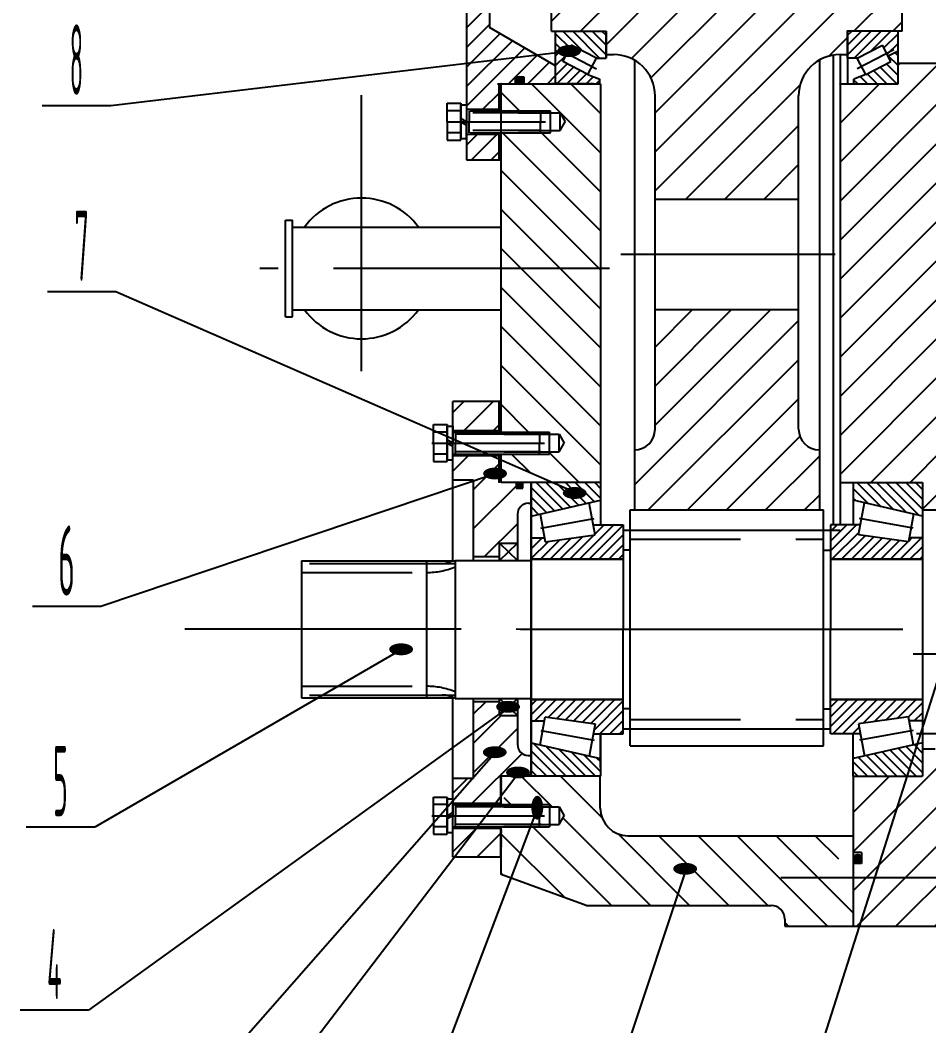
# Model space of a CAD drawing. Header units: millimetres. Extents: x -519 to 6201, y -152 to 4787.
# Drawn here: x 855 to 1513, y 438 to 1167 of the extents above; entities that cross this region are included whole.
import ezdxf
from ezdxf.enums import TextEntityAlignment as Align

# ---------------------------------------------------------------- set-up
doc = ezdxf.new("R2010")
doc.units = ezdxf.units.MM
doc.header["$LTSCALE"] = 160
doc.linetypes.add('F', pattern=[0.75, 0.5, -0.25])
doc.linetypes.add('G', pattern=[2, 1.25, -0.25, 0.25, -0.25])
for name, color, linetype in [('01', 7, 'Continuous'), ('02', 1, 'Continuous'), ('04', 2, 'F'), ('05', 4, 'G'), ('11', 3, 'Continuous')]:
    doc.layers.add(name, color=color, linetype=linetype)
doc.styles.get("Standard").update_dxf_attribs({"font": 'isocp', "width": 0.707, "bigfont": 'intecad.shx'})
pattern_1 = [(225, (5325.255, -3742.797), (14.142136, -14.142136), [])]
pattern_2 = [(225, (5325.255, -3742.797), (10.6066, -10.6066), [])]
pattern_3 = [(135, (5326.42957, -3742.79746), (-0.0707106781, -0.0707106781), [])]
pattern_4 = [(135, (5325.25457, -3742.79746), (-0.0707106781, -0.0707106781), [])]

# ---------------------------------------------------------------- blocks, each defined once
blk = doc.blocks.new('*U13', base_point=(-3575.81, 5317.09))
at = {"layer": '01'}
for p, q in [((-3582.21, 5317.09), (-3582.21, 5277.09)), ((-3569.41, 5317.09), (-3569.41, 5277.09)), ((-3567.81, 5284.09), (-3583.81, 5284.09)), ((-3569.41, 5277.09), (-3582.21, 5277.09)), ((-3582.21, 5277.09), (-3575.81, 5273.4)), ((-3569.41, 5277.09), (-3575.81, 5273.4))]:
    blk.add_line(p, q, dxfattribs=at)
at = {"layer": '02'}
for p, q in [((-3583.81, 5317.09), (-3583.81, 5284.09)), ((-3567.81, 5317.09), (-3567.81, 5284.09))]:
    blk.add_line(p, q, dxfattribs=at)

msp = doc.modelspace()

# ---------------------------------------------------------------- hatches: boundary and pattern name
at = {"layer": '02'}
h = msp.add_hatch(dxfattribs=at)
h.set_pattern_fill('_USER', color=256, scale=20, angle=225, style=0, pattern_type=0)
h.set_pattern_definition(pattern_1)
h.paths.add_polyline_path([(1458.8054, 1933.9815), (1458.8054, 1896.4737), (1464.8054, 1896.4737), (1464.8054, 1892.4737, -0.04371584), (1464.8054, 1891.9779), (1464.8054, 1888.4737), (1458.8054, 1888.4737), (1458.8054, 1880.9565), (1448.8054, 1880.9565), (1448.8054, 1473.194), (1490.8174, 1473.194), (1490.8174, 1458.194), (1523.8054, 1458.194), (1523.8054, 1892.0828), (1500.9205, 1933.9815)])
h.paths.add_polyline_path([(1471.9721, 1986.9815), (1489.9966, 1953.9815), (1517.8054, 1953.9815), (1517.8054, 1967.6065), (1532.8054, 1967.6065), (1532.8054, 1986.9815)])
h.paths.add_polyline_path([(1471.9721, 1986.9815), (1458.8054, 1986.9815), (1458.8054, 1953.9815), (1489.9966, 1953.9815)])
h.paths.add_polyline_path([(1490.8174, 1135.769), (1490.8174, 1120.769), (1448.8054, 1120.769), (1448.8054, 831.844), (1508.4804, 831.844), (1508.4804, 812.0899), (1523.8054, 812.0899), (1523.8054, 1135.769)])
h.paths.add_polyline_path([(1548.3308, 1669.0664), (1501.692, 1669.0664), (1501.692, 1705.0664), (1548.3308, 1705.0664)], flags=9)
h.paths.add_polyline_path([(1534.6798, 1517.7035), (1504.015, 1517.7035), (1504.015, 1553.7035), (1534.6798, 1553.7035)], flags=9)
h.paths.add_polyline_path([(1479.901, 1734.5727), (1479.901, 1749.7437), (1460.2087, 1749.7437), (1460.2087, 1734.5727)], flags=24)
h.paths.add_polyline_path([(1471.1766, 1883.1843), (1471.1766, 1898.3553), (1451.4843, 1898.3553), (1451.4843, 1883.1843)], flags=24)
at = {"layer": '02', "linetype": 'Continuous'}
h = msp.add_hatch(dxfattribs=at)
h.set_pattern_fill('_USER', color=1, scale=20, angle=135, style=0, pattern_type=0)
h.set_pattern_definition([(135, (5325.255, -3742.797), (-14.142136, -14.142136), [])])
h.paths.add_polyline_path([(1295.1304, 575.9815, -0.41421356), (1275.1304, 595.9815), (1275.1304, 619.119), (1214.6851, 619.119), (1203.3054, 600.5), (1203.3054, 598.4815), (1232.3804, 598.4815), (1238.3054, 598.4815), (1238.3054, 596.8815), (1245.3054, 596.8815), (1249.0005, 590.4815), (1245.3054, 584.0815), (1238.3054, 584.0815), (1238.3054, 582.4815), (1205.3054, 582.4815), (1203.3054, 582.4815), (1203.3054, 560.4815), (1203.3054, 547.8731), (1264.8054, 525.4889), (1398.8054, 525.4889, -0.41421356), (1408.8054, 515.4889), (1408.8054, 510.4889), (1427.6219, 510.4889), (1454.8935, 575.9815)])
h.paths.add_polyline_path([(1427.6219, 510.4889), (1458.3054, 510.4889), (1458.3054, 533.2964), (1458.3054, 545.8038), (1442.3272, 545.8038)])
h.paths.add_polyline_path([(1275.3054, 986.9984), (1203.3054, 986.9984), (1203.3054, 868.4815), (1232.3804, 868.4815), (1238.3054, 868.4815), (1238.3054, 866.8815), (1245.3054, 866.8815), (1249.0005, 860.4815), (1245.3054, 854.0815), (1238.3054, 854.0815), (1238.3054, 852.4815), (1205.3054, 852.4815), (1203.3054, 852.4815), (1203.3054, 847.9727), (1240.1813, 831.844), (1275.3054, 831.844)])
h.paths.add_polyline_path([(1275.3054, 1120.769), (1203.3054, 1120.769), (1203.3054, 1101.269), (1231.8804, 1101.269), (1238.9804, 1101.269), (1238.9804, 1099.669), (1245.9804, 1099.669), (1249.6755, 1093.269), (1245.9804, 1086.869), (1238.9804, 1086.869), (1238.9804, 1085.269), (1215.9804, 1085.269), (1203.3054, 1085.269), (1203.3054, 986.9984), (1275.3054, 986.9984)])
h.paths.add_polyline_path([(1275.3054, 1722.2864), (1234.8054, 1757.4764), (1234.8054, 1586.9815, -0.41421356), (1204.8054, 1556.9815), (1203.3054, 1556.9815), (1203.3054, 1508.694), (1231.8804, 1508.694), (1238.9804, 1508.694), (1238.9804, 1507.094), (1245.9804, 1507.094), (1249.6755, 1500.694), (1245.9804, 1494.294), (1238.9804, 1494.294), (1238.9804, 1492.694), (1215.9804, 1492.694), (1203.3054, 1492.694), (1203.3054, 1481.7037), (1213.4873, 1473.194), (1275.3054, 1473.194)])
h.paths.add_polyline_path([(1315.3054, 1839.4815), (1381.3217, 1839.4815), (1344.7299, 1879.4815), (1314.8054, 1879.4815, 0.41421356), (1234.8054, 1799.4815), (1234.8054, 1757.4764), (1275.3054, 1722.2864), (1275.3054, 1799.4815, -0.41421356)])
h.paths.add_polyline_path([(1378.8054, 1879.4815), (1344.7299, 1879.4815), (1381.3217, 1839.4815), (1443.8054, 1839.4815), (1443.8054, 1880.9565), (1458.3054, 1880.9565), (1458.3054, 1895.9708), (1434.1012, 1932.4815), (1408.8054, 1932.4815), (1408.8054, 1928.8815), (1408.8054, 1909.4815, -0.41421356)])
h.paths.add_polyline_path([(1458.3054, 1895.9708), (1458.3054, 1932.4815), (1434.1012, 1932.4815)])
h.paths.add_polyline_path([(1225.4226, 614.7192), (1225.4226, 629.8902), (1205.7303, 629.8902), (1205.7303, 614.7192)], flags=9)
h.paths.add_polyline_path([(1346.5378, 544.9395), (1346.5378, 560.1105), (1326.8455, 560.1105), (1326.8455, 544.9395)], flags=24)
h.paths.add_polyline_path([(1211.6494, 1510.1669), (1211.6494, 1525.3379), (1191.9571, 1525.3379), (1191.9571, 1510.1669)], flags=9)
h.paths.add_polyline_path([(1224.6576, 1464.3698), (1224.6576, 1479.5408), (1204.9653, 1479.5408), (1204.9653, 1464.3698)], flags=9)
h.paths.add_polyline_path([(1471.1766, 1883.1843), (1471.1766, 1898.3553), (1451.4843, 1898.3553), (1451.4843, 1883.1843)], flags=9)
at = {"layer": '02'}
h = msp.add_hatch(dxfattribs=at)
h.set_pattern_fill('_USER', color=256, scale=20, angle=225, style=0, pattern_type=0)
h.set_pattern_definition(pattern_1)
h.paths.add_polyline_path([(1314.8054, 957.2196), (1314.8054, 870.4815, -0.41421356), (1299.8054, 855.4815), (1299.8054, 811.9815), (1433.8054, 811.9815), (1433.8054, 855.4815, -0.41421356), (1418.8054, 870.4815), (1418.8054, 957.2196)])
h.paths.add_polyline_path([(1239.8054, 1215.9815), (1239.8054, 1158.869), (1279.3054, 1158.869), (1279.3054, 1141.9815), (1284.8054, 1141.9815, -0.41421356), (1314.8054, 1111.9815), (1314.8054, 1037.2196), (1418.8054, 1037.2196), (1418.8054, 1111.9815, -0.41421356), (1448.8054, 1141.9815), (1454.3054, 1141.9815), (1454.3054, 1158.869), (1457.7934, 1158.869), (1493.8054, 1158.869), (1493.8054, 1201.9815), (1398.8054, 1201.9815), (1398.8054, 1215.9815)])
h.paths.add_polyline_path([(1314.8054, 1556.7435), (1314.8054, 1481.9815, -0.41421356), (1284.8054, 1451.9815), (1279.3054, 1451.9815), (1279.3054, 1435.094), (1242.7934, 1435.094), (1239.8054, 1435.094), (1239.8054, 1377.9815), (1398.8054, 1377.9815), (1398.8054, 1391.9815), (1493.8054, 1391.9815), (1493.8054, 1435.094), (1454.3054, 1435.094), (1454.3054, 1451.9815), (1448.8054, 1451.9815, -0.41421356), (1418.8054, 1481.9815), (1418.8054, 1556.7435)])
h.paths.add_polyline_path([(1299.3054, 1785.7503), (1299.3054, 1738.4732, -0.42401254), (1314.8054, 1723.4815), (1314.8054, 1636.7435), (1418.8054, 1636.7435), (1418.8054, 1723.4815, -0.42401254), (1434.3054, 1738.4732), (1434.3054, 1781.5629), (1430.4748, 1785.7503)])
h.paths.add_polyline_path([(1386.7312, 1668.8402), (1346.8796, 1668.8402), (1346.8796, 1704.8402), (1386.7312, 1704.8402)], flags=24)
h.paths.add_polyline_path([(1346.4231, 1661.3059), (1346.4231, 1676.4769), (1326.7308, 1676.4769), (1326.7308, 1661.3059)], flags=24)
h = msp.add_hatch(dxfattribs=at)
h.set_pattern_fill('_USER', color=256, scale=10, angle=225, style=0, pattern_type=0)
h.set_pattern_definition([(225, (5325.255, -3742.797), (7.071068, -7.071068), [])])
h.paths.add_polyline_path([(1178.3054, 1084.269), (1178.3054, 1081.069), (1178.3054, 1065.769), (1201.8054, 1065.769), (1201.8054, 1084.269)])
h.paths.add_polyline_path([(1178.3054, 1135.4514), (1178.3054, 1102.269), (1201.8054, 1102.269), (1201.8054, 1120.769), (1213.7868, 1120.769), (1213.7868, 1125.769), (1219.7868, 1125.769), (1219.7868, 1120.769), (1242.7934, 1120.769), (1242.7934, 1133.8493), (1229.4565, 1141.5494)])
h.paths.add_polyline_path([(1178.3054, 1135.4514), (1229.4565, 1141.5494), (1194.9804, 1161.4542), (1194.9804, 1275.9815), (1190.3054, 1275.9815), (1178.3054, 1275.9815)])
h.paths.add_polyline_path([(1178.3054, 1400.5185), (1178.3054, 1337.2814), (1194.9804, 1338.1532), (1194.9804, 1398.0961)])
h.paths.add_polyline_path([(1178.3054, 1491.694), (1178.3054, 1488.494), (1178.3054, 1400.5185), (1194.9804, 1398.0961), (1194.9804, 1432.5089), (1242.7934, 1460.1137), (1242.7934, 1473.194), (1239.4454, 1473.194), (1219.7868, 1473.194), (1219.7868, 1468.194), (1214.9618, 1468.194), (1214.9618, 1468.7638, -0.39823535), (1214.4069, 1472.4255), (1213.4873, 1473.194), (1201.8054, 1473.194), (1201.8054, 1482.9573), (1191.3519, 1491.694)])
h.paths.add_polyline_path([(1178.3054, 1528.194), (1178.3054, 1509.694), (1201.8054, 1509.694), (1201.8054, 1528.194)])
h.paths.add_polyline_path([(1201.7718, 1209.2942), (1201.7718, 1224.4652), (1182.0795, 1224.4652), (1182.0795, 1209.2942)], flags=25)
h.paths.add_polyline_path([(1224.6576, 1464.3698), (1224.6576, 1479.5408), (1204.9653, 1479.5408), (1204.9653, 1464.3698)], flags=24)
h.paths.add_polyline_path([(1211.6494, 1510.1669), (1211.6494, 1525.3379), (1191.9571, 1525.3379), (1191.9571, 1510.1669)], flags=9)
h = msp.add_hatch(dxfattribs=at)
h.set_pattern_fill('_USER', color=256, scale=5, angle=135, style=0, pattern_type=0)
h.set_pattern_definition([(315, (-3783.7856, -2718.8277), (3.535534, 3.535534), [])])
h.paths.add_polyline_path([(1272.3282, 1139.3899), (1254.0711, 1148.7733), (1250.0642, 1140.9773), (1242.7934, 1144.5726), (1242.7934, 1158.869), (1279.3054, 1158.869), (1279.3054, 1139.3899)])
h = msp.add_hatch(dxfattribs=at)
h.set_pattern_fill('_USER', color=256, scale=5, angle=135, style=0, pattern_type=0)
h.set_pattern_definition([(225, (6517.3965, -2718.8277), (-3.535534, 3.535534), [])])
h.paths.add_polyline_path([(1461.2827, 1139.3899), (1479.5398, 1148.7733), (1483.5466, 1140.9773), (1490.8174, 1144.5726), (1490.8174, 1158.869), (1454.3054, 1158.869), (1454.3054, 1139.3899)])
h = msp.add_hatch(dxfattribs=at)
h.set_pattern_fill('_USER', color=256, scale=5, angle=225, style=0, pattern_type=0)
h.set_pattern_definition([(45, (-3783.7856, -2718.8277), (-3.535534, 3.535534), [])])
h.paths.add_polyline_path([(1274.7614, 1120.769), (1274.7614, 1124.1814), (1266.2022, 1127.4706), (1247.9451, 1136.854), (1250.0642, 1140.9773), (1242.7934, 1144.5726), (1242.7934, 1121.921, 0.41421356), (1243.9454, 1120.769)])
h = msp.add_hatch(dxfattribs=at)
h.set_pattern_fill('_USER', color=256, scale=5, angle=225, style=0, pattern_type=0)
h.set_pattern_definition([(135, (6517.3965, -2718.8277), (3.535534, 3.535534), [])])
h.paths.add_polyline_path([(1458.8494, 1120.769), (1458.8494, 1124.1814), (1467.4087, 1127.4706), (1485.6658, 1136.854), (1483.5466, 1140.9773), (1490.8174, 1144.5726), (1490.8174, 1121.921, -0.41421356), (1489.6654, 1120.769)])
h = msp.add_hatch(dxfattribs=at)
h.set_pattern_fill('_USER', color=256, scale=0.1, angle=135, style=0, pattern_type=0)
h.set_pattern_definition(pattern_4)
h.paths.add_polyline_path([(1215.2269, 1120.769), (1218.0102, 1120.769, 3.59288546)])
h = msp.add_hatch(dxfattribs=at)
h.set_pattern_fill('_USER', color=256, scale=0.1, angle=135, style=0, pattern_type=0)
h.set_pattern_definition([(135, (5326.42957, -3742.79746), (-0.0707106781, -0.0707106781), [])])
h.paths.add_polyline_path([(1201.8054, 1084.269), (1201.8054, 1065.769), (1203.3054, 1065.769), (1203.3054, 1084.269)])
h.paths.add_polyline_path([(1201.8054, 1120.769), (1201.8054, 1102.269), (1203.3054, 1102.269), (1203.3054, 1120.769)])
at = {"layer": '02', "linetype": 'Continuous'}
h = msp.add_hatch(dxfattribs=at)
h.set_pattern_fill('_USER', color=1, scale=15, angle=225, style=0, pattern_type=0)
h.set_pattern_definition(pattern_2)
h.paths.add_polyline_path([(1168.3054, 581.4815), (1168.3054, 560.4815), (1178.8467, 560.4815), (1191.6816, 581.4815)])
h.paths.add_polyline_path([(1202.9804, 560.4815), (1202.9804, 581.4815), (1191.6816, 581.4815), (1178.8467, 560.4815)])
h.paths.add_polyline_path([(1201.8054, 869.4815), (1201.8054, 890.4815), (1168.3054, 890.4815), (1168.3054, 869.4815)])
at = {"layer": '02'}
h = msp.add_hatch(dxfattribs=at)
h.set_pattern_fill('_USER', color=256, scale=0.1, angle=135, style=0, pattern_type=0)
h.set_pattern_definition(pattern_3)
h.paths.add_polyline_path([(1203.3054, 851.4815), (1201.8054, 851.4815), (1201.8054, 831.844), (1203.3054, 831.844)])
h.paths.add_polyline_path([(1203.3054, 890.4815), (1201.8054, 890.4815), (1201.8054, 869.4815), (1203.3054, 869.4815)])
h = msp.add_hatch(dxfattribs=at)
h.set_pattern_fill('_USER', color=256, scale=20, angle=225, style=0, pattern_type=0)
h.set_pattern_definition(pattern_1)
h.paths.add_polyline_path([(1183.3054, 777.9815), (1202.1304, 777.9815), (1202.1304, 787.9815), (1215.1304, 787.9815), (1215.1304, 808.839, -0.41421356), (1223.1304, 816.839), (1225.1304, 816.844), (1225.1304, 831.844), (1219.1304, 831.844), (1219.1304, 827.844), (1214.1304, 827.844), (1214.1304, 831.844), (1203.3054, 831.844), (1203.3054, 847.9727), (1195.2829, 851.4815), (1168.3054, 851.4815), (1168.3054, 833.4815), (1183.3054, 833.4815)])
h.paths.add_polyline_path([(1208.8429, 831.2947), (1208.8429, 846.4657), (1189.1506, 846.4657), (1189.1506, 831.2947)], flags=24)
h = msp.add_hatch(dxfattribs=at)
h.set_pattern_fill('_USER', color=256, scale=0.1, angle=135, style=0, pattern_type=0)
h.set_pattern_definition(pattern_4)
edge = h.paths.add_edge_path()
edge.add_ellipse((1216.6304, 829.844), major_axis=(-2.5, 0), ratio=0.8, start_angle=180, end_angle=270)
edge.add_ellipse((1216.6304, 829.844), major_axis=(-2.5, 0), ratio=0.8, start_angle=270, end_angle=360)
edge.add_ellipse((1216.6304, 829.844), major_axis=(-2.5, 0), ratio=0.8, start_angle=0, end_angle=90)
edge.add_ellipse((1216.6304, 829.844), major_axis=(-2.5, 0), ratio=0.8, start_angle=90, end_angle=180)
h = msp.add_hatch(dxfattribs=at)
h.set_pattern_fill('_USER', color=256, scale=5, angle=225, style=0, pattern_type=0)
h.set_pattern_definition([(135, (6522.3965, -2715.3277), (3.535534, 3.535534), [])])
h.paths.add_polyline_path([(1225.1304, 807.5951), (1225.1304, 831.844), (1275.3054, 831.844), (1275.3054, 819.1353)])
h.paths.add_polyline_path([(1225.1304, 619.119), (1225.1304, 643.368), (1275.3054, 631.8277), (1275.3054, 619.119)])
h = msp.add_hatch(dxfattribs=at)
h.set_pattern_fill('_USER', color=256, scale=5, angle=225, style=0, pattern_type=0)
h.set_pattern_definition([(135, (6521.3965, -2715.3277), (3.535534, 3.535534), [])])
h.paths.add_polyline_path([(1458.3054, 819.1353), (1458.3054, 831.844), (1508.4804, 831.844), (1508.4804, 807.5951)])
h.paths.add_polyline_path([(1458.3054, 619.119), (1458.3054, 631.8277), (1508.4804, 643.368), (1508.4804, 619.119)])
at = {"layer": '02', "linetype": 'Continuous'}
h = msp.add_hatch(dxfattribs=at)
h.set_pattern_fill('_USER', color=1, scale=5, angle=135, style=0, pattern_type=0)
h.set_pattern_definition([(225, (6522.3965, -2715.3277), (-3.535534, 3.535534), [])])
h.paths.add_polyline_path([(1225.1304, 776.2815), (1225.1304, 791.7946), (1234.6763, 791.7946), (1235.2, 788.9307), (1271.4391, 793.8765), (1270.0965, 801.219), (1291.8054, 801.219), (1291.8054, 776.2815)])
h.paths.add_polyline_path([(1291.8054, 674.6815), (1291.8054, 649.744), (1270.0965, 649.744), (1271.4391, 657.0865), (1235.2, 662.0324), (1234.6763, 659.1685), (1225.1304, 659.1685), (1225.1304, 674.6815)])
at = {"layer": '02'}
h = msp.add_hatch(dxfattribs=at)
h.set_pattern_fill('_USER', color=256, scale=5, angle=135, style=0, pattern_type=0)
h.set_pattern_definition([(225, (6521.3965, -2715.3277), (-3.535534, 3.535534), [])])
h.paths.add_polyline_path([(1441.8054, 776.2815), (1441.8054, 801.219), (1463.5144, 801.219), (1462.1718, 793.8765), (1498.4109, 788.9307), (1498.9345, 791.7946), (1508.4804, 791.7946), (1508.4804, 776.2815)])
h.paths.add_polyline_path([(1462.1718, 657.0865), (1463.5144, 649.744), (1441.8054, 649.744), (1441.8054, 674.6815), (1508.4804, 674.6815), (1508.4804, 659.1685), (1498.9345, 659.1685), (1498.4109, 662.0324)])
at = {"layer": '02', "linetype": 'Continuous'}
h = msp.add_hatch(dxfattribs=at)
h.set_pattern_fill('_USER', color=1, scale=15, angle=225, style=0, pattern_type=0)
h.set_pattern_definition(pattern_2)
h.paths.add_polyline_path([(1183.3054, 617.4815), (1168.3054, 617.4815), (1168.3054, 599.4815), (1202.6829, 599.4815), (1202.9804, 599.9683), (1202.9804, 619.119), (1214.1304, 619.119), (1214.1304, 623.119), (1219.1304, 623.119), (1219.1304, 619.119), (1225.1304, 619.119), (1225.1304, 634.119), (1222.8476, 634.119, -0.40389519), (1215.1304, 642.114), (1215.1304, 662.9815), (1202.1304, 662.9815), (1202.1304, 664.3049), (1183.3054, 650.7211)])
h.paths.add_polyline_path([(1202.1304, 664.3049), (1202.1304, 672.9815), (1183.3054, 672.9815), (1183.3054, 650.7211)])
h.paths.add_polyline_path([(1225.4226, 614.7192), (1225.4226, 629.8902), (1205.7303, 629.8902), (1205.7303, 614.7192)], flags=9)
h.paths.add_polyline_path([(1208.6239, 629.389), (1208.6239, 644.56), (1188.9316, 644.56), (1188.9316, 629.389)], flags=24)
h.paths.add_polyline_path([(1218.2576, 662.291), (1218.2576, 677.462), (1198.5653, 677.462), (1198.5653, 662.291)], flags=9)
at = {"layer": '02'}
h = msp.add_hatch(dxfattribs=at)
h.set_pattern_fill('_USER', color=256, scale=20, angle=225, style=0, pattern_type=0)
h.set_pattern_definition(pattern_1)
h.paths.add_polyline_path([(1489.9382, 545.8038), (1471.2528, 510.4889), (1532.8054, 510.4889), (1532.8054, 545.8038), (1530.7098, 545.8038)])
h.paths.add_polyline_path([(1458.3054, 545.8038), (1458.3054, 533.2964), (1458.3054, 510.4889), (1471.2528, 510.4889), (1489.9382, 545.8038)])
h.paths.add_polyline_path([(1458.3054, 619.119), (1458.3054, 563.8341), (1464.3054, 563.8341), (1464.3054, 559.8341, -0.04371584), (1464.3054, 559.3383), (1464.3054, 555.8341), (1458.3054, 555.8341), (1458.3054, 545.8038), (1489.9382, 545.8038), (1532.5595, 626.3565), (1517.8054, 626.3565), (1517.8054, 638.8731), (1508.4804, 638.8731), (1508.4804, 619.119)])
h.paths.add_polyline_path([(1489.9382, 545.8038), (1532.8054, 545.8038), (1532.8054, 560.9038), (1532.8054, 562.5688), (1532.8054, 626.3565), (1532.5595, 626.3565)])
h.paths.add_polyline_path([(1511.6961, 571.1854), (1438.5898, 571.1854), (1438.5898, 607.1854), (1511.6961, 607.1854)], flags=9)
h = msp.add_hatch(dxfattribs=at)
h.set_pattern_fill('_USER', color=256, scale=0.1, angle=135, style=0, pattern_type=0)
h.set_pattern_definition(pattern_4)
edge = h.paths.add_edge_path()
edge.add_ellipse((1216.6304, 621.119), major_axis=(-2.5, 0), ratio=0.8, start_angle=180, end_angle=270)
edge.add_ellipse((1216.6304, 621.119), major_axis=(-2.5, 0), ratio=0.8, start_angle=270, end_angle=360)
edge.add_ellipse((1216.6304, 621.119), major_axis=(-2.5, 0), ratio=0.8, start_angle=0, end_angle=90)
edge.add_ellipse((1216.6304, 621.119), major_axis=(-2.5, 0), ratio=0.8, start_angle=90, end_angle=180)
h = msp.add_hatch(dxfattribs=at)
h.set_pattern_fill('_USER', color=256, scale=0.1, angle=135, style=0, pattern_type=0)
h.set_pattern_definition(pattern_3)
h.paths.add_polyline_path([(1202.9804, 581.4815), (1202.9804, 560.4815), (1203.3054, 560.4815), (1203.3054, 581.4815)])
h.paths.add_polyline_path([(1202.9804, 619.119), (1202.9804, 599.4815), (1203.3054, 599.4815), (1203.3054, 619.119)])
h = msp.add_hatch(dxfattribs=at)
h.set_pattern_fill('_USER', color=256, scale=0.1, angle=135, style=0, pattern_type=0)
h.set_pattern_definition(pattern_4)
h.paths.add_polyline_path([(1461.4752, 556.7451, 0.38884719), (1464.3054, 559.3383), (1464.3054, 559.8341, 0.38884719), (1461.4752, 562.4273, 1)])

# ---------------------------------------------------------------- linework, layer by layer
at = {"layer": '01'}
for p, q in [((1178.3054, 1528.194), (1178.3054, 1065.769)), ((1194.9804, 1432.5089), (1194.9804, 1161.4542)), ((1239.8054, 1158.869), (1239.8054, 1435.094)), ((1493.8054, 1158.869), (1493.8054, 1226.9815)), ((1242.7934, 1133.8493), (1194.9804, 1161.4542)), ((1242.7934, 1120.769), (1242.7934, 1158.869)), ((1275.8174, 1158.869), (1279.3054, 1158.869)), ((1279.3054, 1139.3899), (1279.3054, 1158.869)), ((1279.3054, 1158.869), (1279.3054, 1139.3899)), ((1457.7934, 1158.869), (1454.3054, 1158.869)), ((1454.3054, 1139.3899), (1454.3054, 1158.869)), ((1454.3054, 1158.869), (1454.3054, 1120.769)), ((1490.8174, 1120.769), (1490.8174, 1158.869)), ((1247.9451, 1136.854), (1254.0711, 1148.7733)), ((1272.3282, 1139.3899), (1254.0711, 1148.7733)), ((1461.2827, 1139.3899), (1479.5398, 1148.7733)), ((1485.6658, 1136.854), (1479.5398, 1148.7733)), ((1266.2022, 1127.4706), (1247.9451, 1136.854)), ((1266.2022, 1127.4706), (1272.3282, 1139.3899)), ((1272.3282, 1139.3899), (1279.3054, 1139.3899)), ((1279.3054, 1141.9815), (1284.8054, 1141.9815)), ((1299.8054, 1137.9623), (1299.8054, 811.9815)), ((1433.8054, 1137.9623), (1433.8054, 811.9815)), ((1448.8054, 1141.9815), (1448.8054, 801.219)), ((1448.8054, 1141.9815), (1453.8054, 1141.9815)), ((1461.2827, 1139.3899), (1454.3054, 1139.3899)), ((1467.4087, 1127.4706), (1461.2827, 1139.3899)), ((1467.4087, 1127.4706), (1485.6658, 1136.854)), ((1490.8174, 1135.769), (1523.8054, 1135.769)), ((1213.7868, 1125.769), (1219.7868, 1125.769)), ((1213.7868, 1120.769), (1213.7868, 1125.769)), ((1219.7868, 1125.769), (1219.7868, 1120.769)), ((1266.2022, 1127.4706), (1274.7614, 1124.1814)), ((1274.7614, 1120.769), (1274.7614, 1124.1814)), ((1467.4087, 1127.4706), (1458.8494, 1124.1814)), ((1458.8494, 1120.769), (1458.8494, 1124.1814)), ((1275.3054, 1120.769), (1275.3054, 802.5315)), ((1164.2054, 1093.269), (1164.2054, 1106.644)), ((1164.2054, 1106.644), (1174.2054, 1106.644)), ((1174.2054, 1101.269), (1164.2054, 1101.269)), ((1174.2054, 1106.644), (1174.2054, 1093.269)), ((1174.2054, 1105.469), (1178.3054, 1105.469)), ((1174.2054, 1093.269), (1174.2054, 1105.469)), ((1178.3054, 1105.469), (1178.3054, 1093.269)), ((1178.3054, 1102.269), (1203.3054, 1102.269)), ((1180.2054, 1101.269), (1180.2054, 1093.269)), ((1180.9804, 1101.269), (1231.8804, 1101.269)), ((1231.8804, 1101.269), (1231.8804, 1093.269)), ((1238.9804, 1085.269), (1238.9804, 1101.269)), ((1164.2054, 1093.269), (1164.2054, 1079.894)), ((1178.3054, 1093.269), (1174.2054, 1095.6362)), ((1174.2054, 1079.894), (1174.2054, 1093.269)), ((1174.2054, 1093.269), (1174.2054, 1081.069)), ((1174.2054, 1093.269), (1178.3054, 1090.9019)), ((1178.3054, 1081.069), (1178.3054, 1093.269)), ((1180.2054, 1085.269), (1180.2054, 1093.269)), ((1215.9804, 1099.669), (1245.9804, 1099.669)), ((1231.8804, 1085.269), (1231.8804, 1093.269)), ((1245.9804, 1086.869), (1245.9804, 1099.669)), ((1245.9804, 1099.669), (1249.6755, 1093.269)), ((1245.9804, 1086.869), (1249.6755, 1093.269)), ((1215.9804, 1086.869), (1245.9804, 1086.869)), ((1174.2054, 1085.269), (1164.2054, 1085.269)), ((1164.2054, 1079.894), (1174.2054, 1079.894)), ((1174.2054, 1081.069), (1178.3054, 1081.069)), ((1178.3054, 1084.269), (1203.3054, 1084.269)), ((1180.9804, 1085.269), (1231.8804, 1085.269)), ((1178.3054, 1065.769), (1203.3054, 1065.769)), ((1154.2054, 860.4815), (1154.2054, 873.8565)), ((1154.2054, 873.8565), (1164.2054, 873.8565)), ((1164.2054, 868.4815), (1154.2054, 868.4815)), ((1164.2054, 873.8565), (1164.2054, 860.4815)), ((1164.2054, 872.6815), (1168.3054, 872.6815)), ((1164.2054, 860.4815), (1164.2054, 872.6815)), ((1168.3054, 872.6815), (1168.3054, 860.4815)), ((1168.3054, 869.4815), (1203.3054, 869.4815)), ((1168.3054, 868.4815), (1232.3804, 868.4815)), ((1170.2054, 868.4815), (1170.2054, 860.4815)), ((1231.2054, 868.4815), (1231.2054, 860.4815)), ((1154.2054, 860.4815), (1154.2054, 847.1065)), ((1168.3054, 860.4815), (1164.2054, 862.8487)), ((1164.2054, 847.1065), (1164.2054, 860.4815)), ((1164.2054, 860.4815), (1164.2054, 848.2815)), ((1164.2054, 860.4815), (1168.3054, 858.1144)), ((1168.3054, 848.2815), (1168.3054, 860.4815)), ((1170.2054, 852.4815), (1170.2054, 860.4815)), ((1231.2054, 852.4815), (1231.2054, 860.4815)), ((1164.2054, 852.4815), (1154.2054, 852.4815)), ((1154.2054, 847.1065), (1164.2054, 847.1065)), ((1164.2054, 848.2815), (1168.3054, 848.2815)), ((1168.3054, 852.4815), (1232.3804, 852.4815)), ((1168.3054, 851.4815), (1203.3054, 851.4815)), ((1275.3054, 831.844), (1205.3054, 831.844)), ((1225.1304, 831.844), (1210.1304, 831.844)), ((1225.1304, 831.844), (1225.1304, 619.119)), ((1448.8054, 831.844), (1508.4804, 831.844)), ((1458.3054, 831.844), (1458.3054, 801.219)), ((1508.4804, 831.844), (1508.4804, 619.119)), ((1275.3054, 825.4815), (1275.3054, 801.219)), ((1223.1304, 816.839), (1225.1304, 816.844)), ((1225.1304, 807.5951), (1275.3054, 819.1353)), ((1271.4391, 793.8765), (1267.1629, 817.2626)), ((1508.4804, 807.5951), (1458.3054, 819.1353)), ((1462.1718, 793.8765), (1466.448, 817.2626)), ((1231.5185, 809.0643), (1235.2, 788.9307)), ((1296.8054, 811.9815), (1436.8054, 811.9815)), ((1502.0924, 809.0643), (1498.4109, 788.9307)), ((1270.0965, 801.219), (1291.8054, 801.219)), ((1291.8054, 801.219), (1291.8054, 725.4815)), ((1291.8054, 799.2315), (1291.8054, 725.4815)), ((1441.8054, 801.219), (1441.8054, 725.4815)), ((1463.5144, 801.219), (1441.8054, 801.219)), ((1202.1304, 775.4865), (1202.1304, 787.9815)), ((1202.1304, 787.9815), (1215.1304, 787.9815)), ((1225.1304, 791.7946), (1234.6763, 791.7946)), ((1235.2, 788.9307), (1271.4391, 793.8765)), ((1498.4109, 788.9307), (1462.1718, 793.8765)), ((1508.4804, 791.7946), (1498.9345, 791.7946)), ((1296.8054, 782.9815), (1291.8054, 782.9815)), ((1436.8054, 782.9815), (1441.8054, 782.9815)), ((1058.8054, 775.0615), (1169.9866, 775.0615)), ((1169.9866, 775.4865), (1169.9866, 675.4765)), ((1192.6054, 777.9815), (1185.3054, 777.9815)), ((1291.8054, 776.2815), (1225.1304, 776.2815)), ((1225.1304, 776.2815), (1291.8054, 776.2815)), ((1508.4804, 776.2815), (1441.8054, 776.2815)), ((1441.8054, 776.2815), (1508.4804, 776.2815)), ((1291.8054, 651.7315), (1291.8054, 725.4815)), ((1291.8054, 649.744), (1291.8054, 725.4815)), ((1441.8054, 649.744), (1441.8054, 725.4815)), ((1058.8054, 675.9015), (1169.9866, 675.9015)), ((1193.7804, 672.9815), (1186.4804, 672.9815)), ((1202.1304, 662.9815), (1202.1304, 675.4765)), ((1225.1304, 674.6815), (1291.8054, 674.6815)), ((1291.8054, 674.6815), (1225.1304, 674.6815)), ((1441.8054, 674.6815), (1508.4804, 674.6815)), ((1508.4804, 674.6815), (1441.8054, 674.6815)), ((1296.8054, 667.9815), (1291.8054, 667.9815)), ((1436.8054, 667.9815), (1441.8054, 667.9815)), ((1202.1304, 662.9815), (1215.1304, 662.9815)), ((1225.1304, 659.1685), (1234.6763, 659.1685)), ((1231.5185, 641.8987), (1235.2, 662.0324)), ((1235.2, 662.0324), (1271.4391, 657.0865)), ((1271.4391, 657.0865), (1267.1629, 633.7005)), ((1498.4109, 662.0324), (1462.1718, 657.0865)), ((1462.1718, 657.0865), (1466.448, 633.7005)), ((1502.0924, 641.8987), (1498.4109, 662.0324)), ((1508.4804, 659.1685), (1498.9345, 659.1685)), ((1270.0965, 649.744), (1291.8054, 649.744)), ((1275.3054, 625.4815), (1275.3054, 649.744)), ((1275.3054, 649.744), (1275.3054, 619.119)), ((1463.5144, 649.744), (1441.8054, 649.744)), ((1458.3054, 619.119), (1458.3054, 649.744)), ((1225.1304, 643.368), (1275.3054, 631.8277)), ((1458.3054, 622.1815), (1458.3054, 648.4315)), ((1508.4804, 643.368), (1458.3054, 631.8277)), ((1222.8476, 634.119), (1225.1304, 634.119)), ((1275.3054, 619.119), (1205.3054, 619.119)), ((1225.1304, 619.119), (1210.1304, 619.119)), ((1458.3054, 619.119), (1508.4804, 619.119)), ((1458.3054, 619.119), (1458.3054, 533.2964)), ((1154.2054, 590.4815), (1154.2054, 603.8565)), ((1154.2054, 603.8565), (1164.2054, 603.8565)), ((1164.2054, 598.4815), (1154.2054, 598.4815)), ((1164.2054, 603.8565), (1164.2054, 590.4815)), ((1164.2054, 590.4815), (1164.2054, 602.6815)), ((1164.2054, 602.6815), (1168.3054, 602.6815)), ((1168.3054, 602.6815), (1168.3054, 590.4815)), ((1168.3054, 599.4815), (1203.3054, 599.4815)), ((1168.3054, 598.4815), (1232.3804, 598.4815)), ((1170.2054, 598.4815), (1170.2054, 590.4815)), ((1231.2054, 598.4815), (1231.2054, 590.4815)), ((1154.2054, 590.4815), (1154.2054, 577.1065)), ((1164.2054, 590.4815), (1168.3054, 592.8487)), ((1164.2054, 590.4815), (1164.2054, 578.2815)), ((1168.3054, 590.4815), (1164.2054, 588.1144)), ((1164.2054, 577.1065), (1164.2054, 590.4815)), ((1168.3054, 578.2815), (1168.3054, 590.4815)), ((1170.2054, 582.4815), (1170.2054, 590.4815)), ((1231.2054, 582.4815), (1231.2054, 590.4815)), ((1164.2054, 582.4815), (1154.2054, 582.4815)), ((1154.2054, 577.1065), (1164.2054, 577.1065)), ((1164.2054, 578.2815), (1168.3054, 578.2815)), ((1168.3054, 582.4815), (1232.3804, 582.4815)), ((1168.3054, 581.4815), (1203.3054, 581.4815)), ((1295.1304, 575.9815), (1458.8054, 575.9815)), ((1464.3054, 563.8341), (1458.3054, 563.8341)), ((1464.3054, 563.8341), (1464.3054, 555.8341)), ((1464.3054, 555.8341), (1458.3054, 555.8341)), ((1264.8054, 525.4889), (1203.3054, 547.8731)), ((1458.3054, 533.2964), (1458.3054, 510.4889)), ((1264.8054, 525.4889), (1398.8054, 525.4889)), ((1408.8054, 515.4889), (1408.8054, 510.4889)), ((1408.8054, 510.4889), (1532.8054, 510.4889))]:
    msp.add_line(p, q, dxfattribs=at)
at = {"layer": '01', "color": 7, "linetype": 'Continuous'}
for p, q in [((1239.8054, 1158.869), (1279.3054, 1158.869)), ((1239.8054, 1158.869), (1274.8054, 1158.869)), ((1239.8054, 1158.869), (1274.8054, 1158.869)), ((1242.7934, 1158.869), (1279.3054, 1158.869)), ((1493.8054, 1158.869), (1453.8054, 1158.869)), ((1490.8174, 1158.869), (1454.3054, 1158.869)), ((1250.0642, 1140.9773), (1242.7934, 1144.5726)), ((1483.5466, 1140.9773), (1490.8174, 1144.5726)), ((1443.8054, 1141.5619), (1443.8054, 801.219)), ((1200.6304, 1120.769), (1275.3054, 1120.769)), ((1203.3054, 868.4815), (1203.3054, 1120.769)), ((1204.8054, 1120.769), (1274.8054, 1120.769)), ((1270.2614, 1120.769), (1239.4454, 1120.769)), ((1448.8054, 1120.769), (1490.8174, 1120.769)), ((1314.8054, 870.4815), (1314.8054, 1111.9815)), ((1418.8054, 870.4815), (1418.8054, 1111.9815)), ((1314.8054, 1037.2196), (1418.8054, 1037.2196)), ((1047.1304, 1021.9984), (1052.1304, 1021.9984)), ((1047.1304, 951.9984), (1047.1304, 1021.9984)), ((1052.1304, 951.9984), (1052.1304, 1021.9984)), ((1052.1304, 1016.9984), (1203.3054, 1016.9984)), ((1052.1304, 956.9984), (1203.3054, 956.9984)), ((1314.8054, 957.2196), (1418.8054, 957.2196)), ((1047.1304, 951.9984), (1052.1304, 951.9984)), ((1168.3054, 775.0615), (1168.3054, 890.4815)), ((1203.3054, 890.4815), (1168.3054, 890.4815)), ((1203.3054, 868.4815), (1203.3054, 890.4815)), ((1203.3054, 831.844), (1203.3054, 852.4815)), ((1203.3054, 831.844), (1203.3054, 852.4815)), ((1183.3054, 833.4815), (1168.3054, 833.4815)), ((1183.3054, 775.4865), (1183.3054, 833.4815)), ((1225.1304, 831.844), (1203.3054, 831.844)), ((1214.1304, 831.844), (1214.1304, 827.844)), ((1219.1304, 827.844), (1219.1304, 831.844)), ((1225.1304, 619.119), (1225.1304, 831.844)), ((1214.1304, 827.844), (1219.1304, 827.844)), ((1296.8054, 641.147), (1296.8054, 811.9815)), ((1436.8054, 641.147), (1436.8054, 811.9815)), ((1508.4804, 812.0899), (1523.8054, 812.0899)), ((1215.1304, 808.839), (1215.1304, 775.4815)), ((1058.8054, 775.0615), (1058.8054, 675.9015)), ((1169.9866, 775.4865), (1225.1304, 775.4865)), ((1202.1304, 777.9815), (1183.3054, 777.9815)), ((1168.3054, 560.4815), (1168.3054, 675.9015)), ((1169.9866, 675.4765), (1225.1304, 675.4765)), ((1183.3054, 617.4815), (1183.3054, 675.4765)), ((1202.1304, 672.9815), (1183.3054, 672.9815)), ((1215.1304, 675.4715), (1215.1304, 642.114)), ((1296.8054, 641.147), (1436.8054, 641.147)), ((1508.4804, 638.8731), (1517.8054, 638.8731)), ((1214.1304, 619.119), (1214.1304, 623.119)), ((1214.1304, 623.119), (1219.1304, 623.119)), ((1219.1304, 623.119), (1219.1304, 619.119)), ((1183.3054, 617.4815), (1168.3054, 617.4815)), ((1202.9804, 599.4815), (1202.9804, 619.119)), ((1225.1304, 619.119), (1202.9804, 619.119)), ((1203.3054, 598.4815), (1203.3054, 619.119)), ((1203.3054, 598.4815), (1203.3054, 619.119)), ((1275.1304, 595.9815), (1275.1304, 619.119)), ((1203.3054, 560.4815), (1203.3054, 582.4815)), ((1203.3054, 547.8731), (1203.3054, 582.4815)), ((1203.3054, 560.4815), (1168.3054, 560.4815))]:
    msp.add_line(p, q, dxfattribs=at)
at = {"layer": '01'}
msp.add_circle((1461.4752, 559.5862), 2.8411, dxfattribs=at)
at = {"layer": '01', "color": 7, "linetype": 'Continuous'}
for centre, radius, start, end in [((1284.8054, 1111.9815), 30, 0, 90), ((1448.8054, 1111.9815), 30, 90, 180), ((1102.1304, 986.9984), 51, 36.0318791, 143.9681209), ((1102.1304, 986.9984), 51, 216.0318791, 323.9681209), ((1299.8054, 870.4815), 15, 270, 0), ((1433.8054, 870.4815), 15, 180, 270)]:
    msp.add_arc(centre, radius, start, end, dxfattribs=at)
at = {"layer": '01'}
for centre, radius, start, end in [((1216.6185, 1123.0754), 2.6937, 301.1067295, 238.8932705), ((1243.9454, 1121.921), 1.152, 180, 270), ((1489.6654, 1121.921), 1.152, 270, 0), ((1223.1304, 808.839), 8, 90, 180), ((1223.1304, 642.114), 8, 180, 267.9741828), ((1295.1304, 595.9815), 20, 180, 270), ((1398.8054, 515.4889), 10, 360, 90)]:
    msp.add_arc(centre, radius, start, end, dxfattribs=at)
at = {"layer": '02'}
for p, q in [((1253.8609, 1144.4588), (920.4797, 1104.7148)), ((1201.8054, 1102.269), (1201.8054, 1120.769)), ((920.4797, 1104.7148), (870.8797, 1104.7148)), ((1215.9804, 1101.269), (1238.9804, 1101.269)), ((1231.8804, 1099.669), (1182.8804, 1099.669)), ((1231.8804, 1086.869), (1182.8804, 1086.869)), ((1201.8054, 1065.769), (1201.8054, 1084.269)), ((1215.9804, 1085.269), (1238.9804, 1085.269)), ((924.2964, 970.0045), (874.6964, 970.0045)), ((1257.4272, 824.3011), (924.2964, 970.0045)), ((1201.8054, 869.4815), (1201.8054, 890.4815)), ((1232.3804, 866.8815), (1170.2054, 866.8815)), ((1574.9339, 864.2584), (1378.551, 245.1608)), ((1232.3804, 854.0815), (1170.2054, 854.0815)), ((1201.8054, 831.844), (1201.8054, 851.4815)), ((1199.7489, 838.3836), (913.3419, 741.9552)), ((913.3419, 741.9552), (863.7419, 741.9552)), ((1131.6855, 711.0378), (908.8956, 582.1425)), ((1209.1636, 669.38), (904.4774, 449.5223)), ((1199.5299, 636.478), (927.4033, 326.7322)), ((1216.3286, 621.8081), (928.8665, 245.4221)), ((1229.4863, 595.4533), (1097.4432, 248.352)), ((1232.3804, 596.8815), (1170.2054, 596.8815)), ((1232.3804, 584.0815), (1170.2054, 584.0815)), ((908.8956, 582.1425), (859.2956, 582.1425)), ((1202.9804, 560.4815), (1202.9804, 581.4815)), ((1337.4438, 552.0284), (1236.9929, 251.2874)), ((904.4774, 449.5223), (854.8774, 449.5223))]:
    msp.add_line(p, q, dxfattribs=at)
at = {"layer": '02', "color": 1, "linetype": 'Continuous'}
msp.add_line((1149.3054, 775.0615), (1149.3054, 675.9015), dxfattribs=at)
at = {"layer": '04'}
for p, q in [((1299.8054, 855.4815), (1299.8054, 855.4815)), ((1433.8054, 855.4815), (1433.8054, 855.4815))]:
    msp.add_line(p, q, dxfattribs=at)
at = {"layer": '04', "color": 2, "linetype": 'F'}
for p, q in [((1296.8054, 790.8565), (1436.8054, 790.8565)), ((1058.8054, 766.7315), (1148.8054, 766.7315)), ((1058.8054, 684.2315), (1148.8054, 684.2315)), ((1296.8054, 660.1065), (1436.8054, 660.1065))]:
    msp.add_line(p, q, dxfattribs=at)
for centre, start, end in [((1150.0347, 817.5578), 269.1779946, 293.1108823), ((1150.0347, 633.4053), 66.8891177, 90.8220054)]:
    msp.add_arc(centre, 50.8315, start, end, dxfattribs=at)
at = {"layer": '05', "color": 4, "linetype": 'G'}
for p, q in [((1245.95, 1145.3226), (1272.4217, 1131.7171)), ((1487.6609, 1145.3226), (1461.1892, 1131.7171)), ((1102.1304, 912.4429), (1102.1304, 1122.7782)), ((1238.2934, 1128.689), (1238.2214, 1128.689)), ((1242.7934, 1128.689), (1242.7214, 1128.689)), ((1490.8174, 1128.689), (1490.8894, 1128.689)), ((1168.1978, 1093.269), (1222.1132, 1093.269)), ((1174.1266, 1093.269), (1227.5956, 1093.269)), ((1289.9193, 997.2196), (1445.2134, 997.2196)), ((1163.4516, 860.4815), (1216.9206, 860.4815)), ((1291.3054, 797.448), (1442.3054, 797.448)), ((1291.3054, 797.4465), (1442.3054, 797.4465)), ((1296.8054, 797.4485), (1448.8054, 797.4485)), ((1064.5659, 773.1065), (1170.788, 773.1065)), ((974.2634, 725.9678), (1541.53, 725.4815)), ((1501.6593, 707.7015), (1712.9293, 707.7015)), ((1064.5659, 677.8565), (1170.788, 677.8565)), ((1291.3054, 653.515), (1442.3054, 653.515)), ((1504.2363, 649.9815), (1605.7363, 649.9815)), ((1163.4516, 590.4815), (1216.9206, 590.4815)), ((1406, 545.8038), (1555.0132, 545.8038))]:
    msp.add_line(p, q, dxfattribs=at)
at = {"layer": '05'}
for p, q in [((1163.8154, 1093.269), (1235.4293, 1093.269)), ((1172.1088, 1093.269), (1180.4011, 1093.269)), ((1281.8203, 986.9984), (1028.5816, 986.9984)), ((1153.1404, 860.4815), (1234.7543, 860.4815)), ((1162.1088, 860.4815), (1170.4011, 860.4815)), ((1231.9575, 798.7412), (1270.7027, 805.8259)), ((1501.6534, 798.7412), (1462.9081, 805.8259)), ((1294.8054, 725.4815), (1217.3054, 725.4815)), ((1231.9575, 652.2219), (1270.7027, 645.1372)), ((1291.3054, 653.5165), (1442.3054, 653.5165)), ((1501.6534, 652.2219), (1462.9081, 645.1372)), ((1153.1404, 590.4815), (1234.7543, 590.4815)), ((1162.1088, 590.4815), (1170.4011, 590.4815))]:
    msp.add_line(p, q, dxfattribs=at)
at = {"layer": '05', "color": 4, "linetype": 'G'}
for centre, start, end in [((1159.7967, 788.3534), 268.1543992, 299.3870559), ((1160.9717, 662.6097), 60.6129441, 91.8456008)]:
    msp.add_arc(centre, 15.2548, start, end, dxfattribs=at)
at = {"layer": '11', "color": 3, "linetype": 'Continuous'}
for p, q in [((1202.1304, 787.9815), (1215.1304, 775.4865)), ((1202.1304, 775.4865), (1215.1304, 787.9815)), ((1202.1304, 675.4765), (1215.1304, 662.9815)), ((1202.1304, 662.9815), (1215.1304, 675.4715))]:
    msp.add_line(p, q, dxfattribs=at)
at = {"layer": '11', "color": 3, "linetype": 'Continuous', "extrusion": (0, 0, -1)}
msp.add_ellipse((1216.6304, 829.844), major_axis=(-2.5, 0), ratio=0.8, dxfattribs=at)
at = {"layer": '11', "color": 3, "linetype": 'Continuous'}
msp.add_ellipse((1216.6304, 621.119), major_axis=(-2.5, 0), ratio=0.8, dxfattribs=at)

# ---------------------------------------------------------------- block references
at = {"layer": '01', "xscale": -1, "rotation": 90}
msp.add_blockref('*U13', (1205.3054, 860.4815), dxfattribs=at)
at = {"layer": '01', "rotation": 90}
msp.add_blockref('*U13', (1205.3054, 590.4815), dxfattribs=at)

# ---------------------------------------------------------------- texts
at = {"layer": '02', "width": 0.605172}
for p, p2 in [((1261.3609, 1139.6588), (1261.3609, 1149.2588)), ((1207.7489, 833.5836), (1207.7489, 843.1836)), ((1265.4272, 819.5011), (1265.4272, 829.1011)), ((1139.6855, 706.2378), (1139.6855, 715.8378)), ((1217.1636, 664.58), (1217.1636, 674.18)), ((1207.5299, 631.678), (1207.5299, 641.278)), ((1224.3286, 617.0081), (1224.3286, 626.6081)), ((1345.4438, 547.2284), (1345.4438, 556.8284))]:
    msp.add_text('●', height=16, rotation=90, dxfattribs=at).set_placement(p, p2, align=Align.FIT)
msp.add_text('●', height=16, dxfattribs=at).set_placement((1224.6863, 587.4533), (1234.2863, 587.4533), align=Align.FIT)
at = {"layer": '11'}
for s, width, p, p2 in [('8', 0.342788, (890.8804, 1112.7148), (900.479, 1112.7148)), ('7', 0.378285, (894.2001, 978.0045), (904.7926, 978.0045)), ('6', 0.393036, (882.5428, 749.9552), (894.541, 749.9552)), ('5', 0.351791, (878.7994, 590.1425), (889.3919, 590.1425)), ('4', 0.320087, (874.3811, 457.5223), (884.9737, 457.5223))]:
    msp.add_text(s, height=50.9117, dxfattribs=dict(at, width=width)).set_placement(p, p2, align=Align.FIT)

doc.saveas('drawing.dxf')
